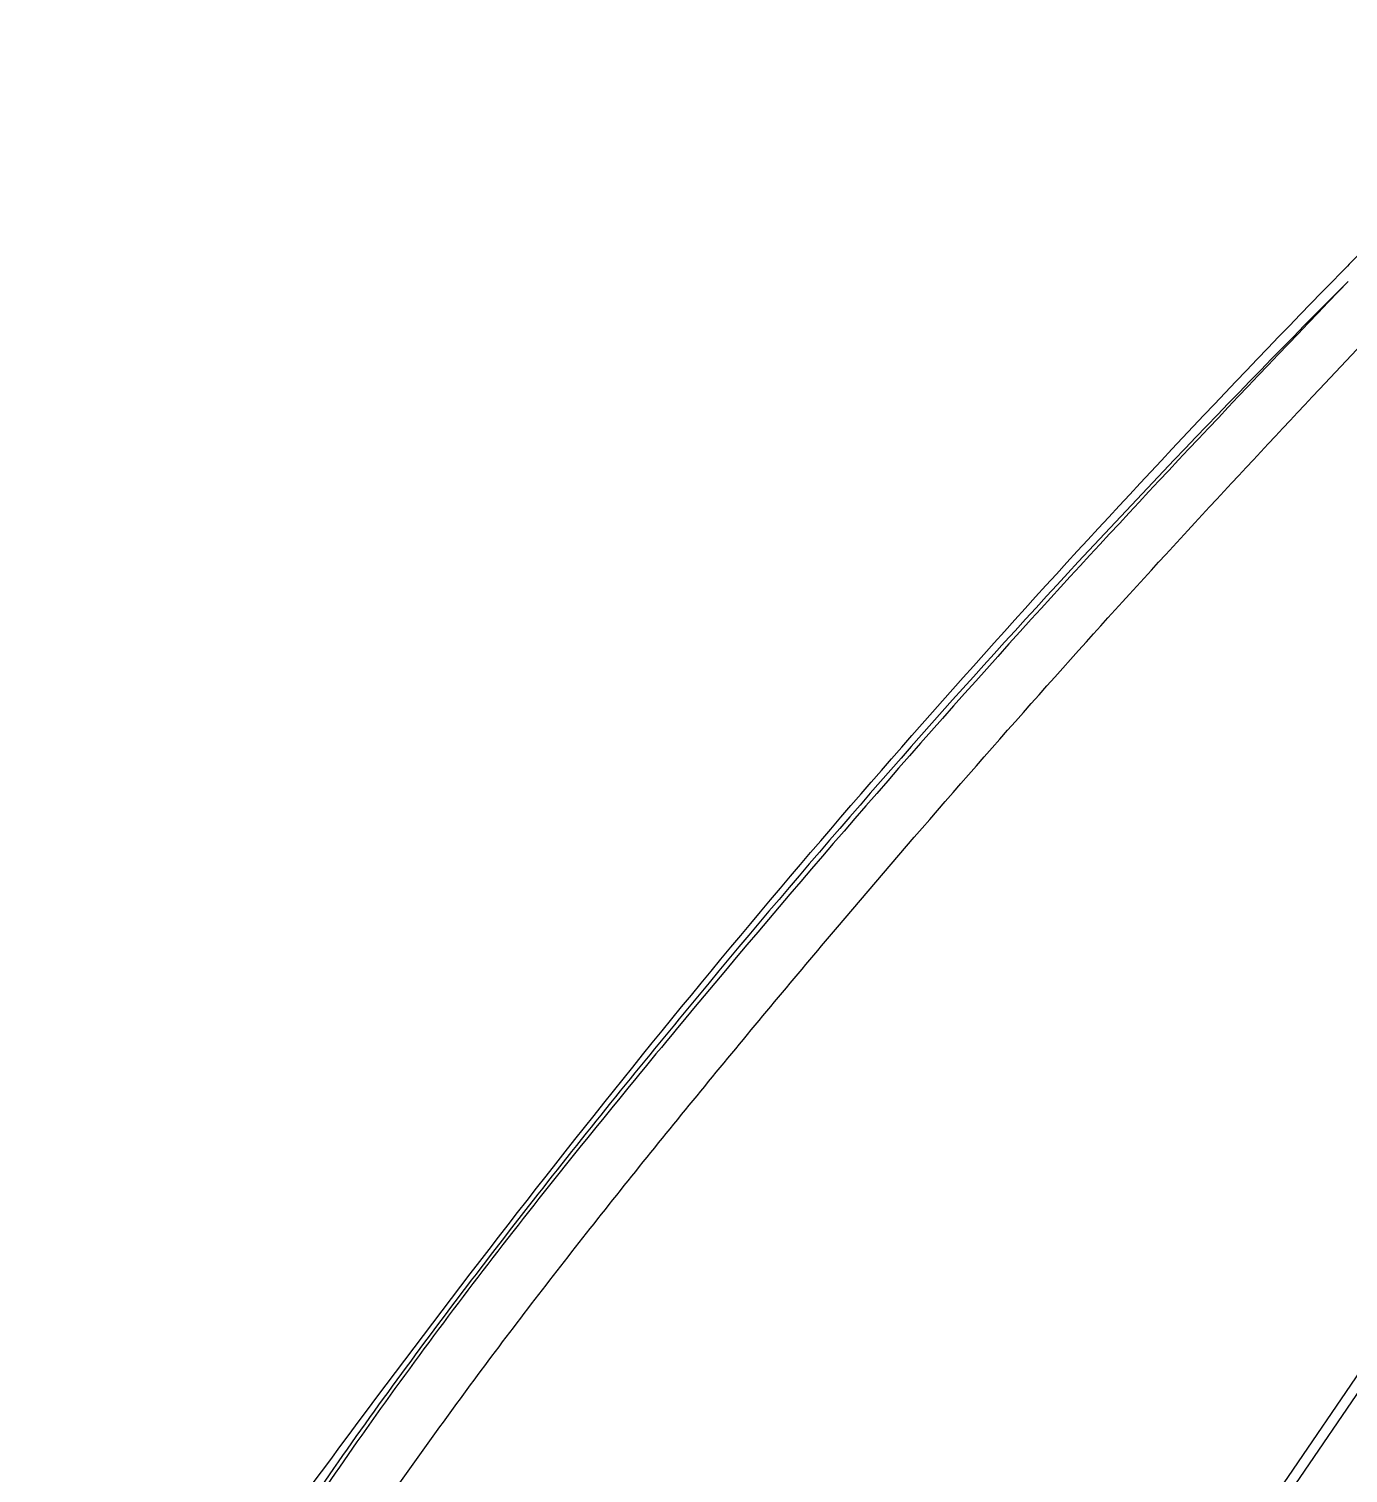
# Model space of a CAD drawing. Extents: x 0 to 1693, y 0 to 1240.
# Drawn here: x 185.49 to 221.88, y 648.04 to 687.88 of the extents above; entities that cross this region are included whole.
import ezdxf

# ---------------------------------------------------------------- set-up
doc = ezdxf.new("R2010")
doc.units = 0
doc.header["$LTSCALE"] = 14
doc.header["$MEASUREMENT"] = 0
doc.layers.add('DEF_LAYER_ASSEM_MEMBER', color=7, linetype='CONTINUOUS')

msp = doc.modelspace()

# ---------------------------------------------------------------- linework, layer by layer
at = {"layer": 'DEF_LAYER_ASSEM_MEMBER', "color": 7, "linetype": 'Continuous'}
for p, q in [((221.662, 681.132), (221.864, 681.339)), ((221.451, 680.917), (221.662, 681.132))]:
    msp.add_line(p, q, dxfattribs=at)
at = {"layer": 'DEF_LAYER_ASSEM_MEMBER', "color": 9, "linetype": 'Continuous'}
for p, q in [((199.857, 617.545), (241.979, 679.357)), ((241.171, 678.677), (198.019, 615.369))]:
    msp.add_line(p, q, dxfattribs=at)
at = {"layer": 'DEF_LAYER_ASSEM_MEMBER', "color": 7, "linetype": 'Continuous'}
msp.add_arc((450.726, 457.444), 320.167, 135.4179, 135.62853, dxfattribs=at)
at = {"layer": 'DEF_LAYER_ASSEM_MEMBER', "color": 9, "linetype": 'Continuous'}
for points, start_tangent, end_tangent in [([(185.492, 632.363), (187.488, 635.315), (189.708, 638.704), (192.129, 642.464), (194.811, 646.469), (197.772, 650.606), (200.978, 654.791), (204.348, 658.971), (207.795, 663.101), (214.664, 670.973), (221.094, 677.945), (230.59, 687.88)], (0.544815, 0.838556), (0.694865, 0.71914)), ([(221.884, 680.916), (212.408, 670.963), (203.434, 660.578), (199.137, 655.232), (195.015, 649.75), (191.138, 644.083), (187.523, 638.239)], (-0.70516, -0.709048), (-0.509047, -0.860738))]:
    msp.add_spline(points, degree=3, dxfattribs=dict(at, start_tangent=start_tangent, end_tangent=end_tangent))
at = {"layer": 'DEF_LAYER_ASSEM_MEMBER', "color": 7, "linetype": 'Continuous'}
for points, start_tangent, end_tangent in [([(186.905, 638.671), (194.835, 649.794), (203.228, 660.571), (212.117, 670.943), (221.451, 680.917)], (0.561047, 0.827784), (0.698001, 0.716097)), ([(221.883, 680.916), (213.144, 671.594), (203.535, 660.503), (198.844, 654.703), (194.543, 648.904), (190.79, 643.297), (187.523, 638.239)], (-0.691503, -0.722374), (-0.549193, -0.835696))]:
    msp.add_spline(points, degree=3, dxfattribs=dict(at, start_tangent=start_tangent, end_tangent=end_tangent))

doc.saveas('drawing.dxf')
